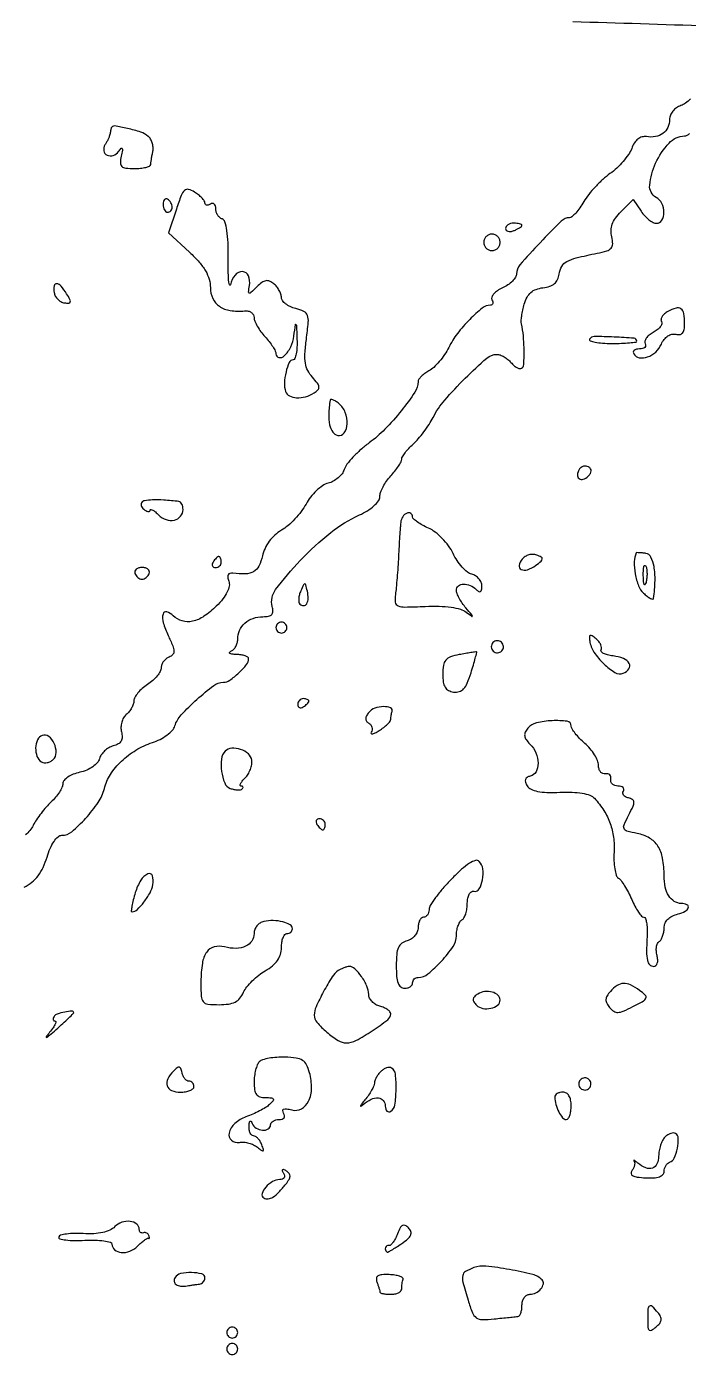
# Model space of a CAD drawing. Extents: x 0 to 5034, y 0 to 2560.
# Drawn here: x 4139.4 to 4260.4, y 0 to 243 of the extents above; entities that cross this region are included whole.
import ezdxf

# ---------------------------------------------------------------- set-up
doc = ezdxf.new("R2010")
doc.units = 0

msp = doc.modelspace()

# ---------------------------------------------------------------- linework, layer by layer
for points in [[(4411.924438, 347.515492, -0.000831), (4333.80723, 348.200801, -0.000043), (4256.765145, 349.011289, -0.136582), (4254.930349, 349.543046, 0.13817), (4254.241156, 349.740461, 0.000086), (4233.7201, 349.826621, 0.001061), (4210.843183, 349.870192, 0.000647), (4183.823964, 349.829362, -0.000341), (4156.335983, 349.771016, -0.000488), (4131.954539, 349.759695, -0.000262), (4111.314604, 349.781065, -0.00751), (4106, 349.869183, 0.002937), (4101.774224, 349.977913, 0.000588), (4094.240625, 350.118608, 0.000622), (4085.472697, 350.261124, 0.00058), (4076.5, 350.385387, -0.002069), (4067.124318, 350.543154, -0.001715), (4057.14375, 350.786667, -0.001731), (4047.996802, 351.072926, -0.004665), (4041.5, 351.35947, 0.010517), (4032.464362, 351.652091, 0.000459), (4000.8875, 351.981265, 0.000779), (3963.43663, 352.278954, 0.000556)], [(4239.302453, 243.907711, -0.002036), (4264.100453, 243.110104, -0.081957), (4269.405255, 242.036022, 0.028163), (4270.786107, 241.598244, 0.062188), (4271.881363, 241.458966, 0.081862), (4272.774045, 241.604025, 0.09233), (4273.532114, 242.026652, -0.17237), (4275.603424, 242.785882, -0.000516), (4304.603314, 243.044558, -0.000611), (4333.417055, 243.236585, -0.140671), (4335.969089, 242.519104, 0.136612), (4336.606575, 242.334389, 0.000042), (4363.474657, 242.054822, 0.00074), (4393.304016, 241.791157, 0.000449)], [(4260.854983, 229.763655, -0.04257), (4259.9341, 228.962051, -0.081137), (4259.060958, 228.519347, 0.076544), (4258.273237, 228.128954, 0.068572), (4257.605406, 227.507005, 0.071533), (4257.154452, 226.756747, 0.099925), (4257, 225.991629, -0.107877), (4256.681336, 224.531841, -0.126329), (4255.790961, 223.433428, -0.117035), (4254.421007, 222.845661, -0.08403), (4252.749199, 222.837952, 0.113508), (4251.957311, 222.788003, 0.097468), (4251.216683, 222.399252, 0.080976), (4250.573413, 221.682633, 0.051694), (4250.068639, 220.680533, -0.059486), (4249.497306, 219.588852, -0.027501), (4248.518618, 218.31729, -0.02677), (4247.330127, 217.07803, -0.033514), (4246.097593, 216.069493, 0.030421), (4244.805796, 215.025723, 0.019638), (4243.437456, 213.672911, 0.019744), (4242.199402, 212.239359, 0.034841), (4241.312547, 210.951953, -0.020175), (4240.581674, 209.821441, -0.027304), (4239.827409, 208.867136, -0.02666), (4239.141588, 208.169349, -0.187331), (4238.705445, 208, 0.196125), (4237.187326, 207.380697, 0.009632), (4233.313302, 203.440003, 0.010037), (4229.608539, 199.362437, 0.181313), (4229, 197.739462, -0.141632), (4228.818749, 197.112431, -0.054403), (4228.249061, 196.395544, -0.048235), (4227.421698, 195.706803, -0.0426), (4226.443612, 195.156262, 0.03967), (4225.509297, 194.637532, 0.063271), (4224.818938, 194.041143, 0.088752), (4224.461357, 193.464256, 0.237156), (4224.502629, 192.995747, -0.068022), (4224.671815, 192.61458, -0.141819), (4224.671862, 192.292501, -0.190601), (4224.50793, 192.080533, -0.13476), (4224.214556, 192, 0.172334), (4222.739861, 191.476162, 0.027478), (4220.437258, 189.383898, 0.030888), (4218.186432, 186.799514, 0.046954), (4216.603348, 184.279644, -0.031423), (4215.835383, 182.968679, -0.02697), (4214.871904, 181.692475, -0.027878), (4213.86742, 180.627837, -0.066931), (4212.98965, 179.994461, 0.033319), (4212.228143, 179.519144, 0.039938), (4211.58446, 178.972056, 0.044159), (4211.13424, 178.435632, 0.15369), (4211, 178.009225, -0.149032), (4210.41789, 176.099627, -0.020596), (4207.934845, 172.71514, -0.024638), (4204.928747, 169.311182, -0.041029), (4202.044867, 166.801608, 0.022202), (4200.491017, 165.548939, 0.023285), (4199.08, 164.182226, 0.023748), (4197.979437, 162.894784, 0.088349), (4197.485438, 161.95412, -0.084853), (4197.07805, 161.165123, -0.053446), (4196.367314, 160.40635, -0.051862), (4195.480795, 159.789835, -0.064619), (4194.547925, 159.422672, 0.087141), (4193.534808, 158.970548, 0.040006), (4192.400752, 158.065495, 0.038027), (4191.3295, 156.895215, 0.042834), (4190.494549, 155.619737, -0.038431), (4189.627725, 154.269818, -0.026325), (4188.453634, 152.876699, -0.026611), (4187.172174, 151.647311, -0.047643), (4185.982578, 150.804785, 0.054791), (4184.793696, 149.937052, 0.049103), (4183.772205, 148.801804, 0.049194), (4182.993404, 147.491494, 0.055495), (4182.523149, 146.105397, -0.060631), (4181.88067, 144.273519, -0.147344), (4180.913195, 143.237117, -0.12717), (4179.431293, 142.820251, -0.040014), (4177.114225, 142.956534, 0.094028), (4176.562191, 142.929589, 0.218162), (4176.243472, 142.679219, 0.161911), (4176.169626, 142.204434, 0.049959), (4176.362876, 141.496744, -0.137888), (4176.446023, 140.599049, -0.070598), (4176.084556, 139.51789, -0.052877), (4175.294595, 138.28345, -0.027626), (4174.075574, 136.921728, -0.04731), (4171.831123, 135.066094, -0.094935), (4169.727317, 134.159213, -0.126044), (4167.8408, 134.221624, -0.126052), (4166.216667, 135.183333, 0.12748), (4165.037988, 135.876805, 0.420155), (4164.334089, 135.476295, 0.138657), (4164.361713, 133.905402, 0.037976), (4165.263972, 131.572634, -0.012146), (4166.120692, 129.657702, -0.088006), (4166.340774, 128.677349, -0.20295), (4166.11425, 128.066639, -0.112658), (4165.443196, 127.616576, 0.078121), (4164.891494, 127.298981, 0.065172), (4164.423939, 126.80939, 0.066725), (4164.107783, 126.229248, 0.091684), (4164, 125.646395, -0.128665), (4163.827935, 124.988807, -0.043543), (4163.265625, 124.164899, -0.039892), (4162.456652, 123.323326, -0.036357), (4161.5, 122.591957, 0.034821), (4160.543297, 121.86519, 0.038912), (4159.734375, 121.03719, 0.042423), (4159.170591, 120.232536, 0.132357), (4159, 119.599392, -0.083053), (4158.899161, 118.996502, -0.043959), (4158.5897, 118.302256, -0.042165), (4158.137691, 117.62929, -0.050627), (4157.603235, 117.085677, 0.0917), (4157.10822, 116.492198, 0.061572), (4156.772118, 115.672929, 0.059546), (4156.637165, 114.763814, 0.071168), (4156.735316, 113.904153, -0.061973), (4156.863522, 112.938476, -0.136358), (4156.671639, 112.225325, -0.135422), (4156.138084, 111.710323, -0.060755), (4155.224535, 111.348466, 0.068646), (4154.409435, 111.010691, 0.05485), (4153.645667, 110.442599, 0.05629), (4153.044734, 109.742356, 0.085453), (4152.713823, 109.013658, -0.11957), (4152.307639, 108.25904, -0.058434), (4151.482721, 107.532219, -0.051807), (4150.376667, 106.925093, -0.045602), (4149.121369, 106.526657, 0.039826), (4147.926679, 106.16257, 0.052429), (4146.916902, 105.636633, 0.063135), (4146.222444, 105.03846, 0.185496), (4146, 104.4595, -0.106871), (4145.855923, 103.793125, -0.034618), (4145.373991, 102.900536, -0.032702), (4144.684463, 101.954166, -0.031441), (4143.868906, 101.092494, 0.025424), (4142.96935, 100.164679, 0.016739), (4142.027789, 99.013629, 0.016857), (4141.184869, 97.829005, 0.03096), (4140.593874, 96.803539, -0.059725), (4140.001552, 95.899919, -0.048296), (4139.172146, 95.088007, -0.049984)], [(4138.961604, 85.480144, 0.054996), (4140.357059, 86.40869, 0.057228), (4141.495769, 87.608072, 0.052579), (4142.405731, 89.125903, 0.035992), (4143.119891, 91.005825, -0.029234), (4143.69996, 92.597162, -0.045783), (4144.397331, 93.875204, -0.056706), (4145.126799, 94.73375, -0.190561), (4145.800025, 95, 0.174642), (4147.629821, 95.659225, 0.034839), (4150.184705, 98.093566, 0.037286), (4152.473959, 101.010777, 0.086446), (4153.600567, 103.544668, -0.0825), (4154.719532, 106.115443, -0.058138), (4156.733139, 108.548705, -0.055043), (4159.38808, 110.581153, -0.056214), (4162.404313, 111.96842, 0.039357), (4163.787567, 112.549094, 0.040295), (4165.051243, 113.335503, 0.043561), (4166.026605, 114.198379, 0.113513), (4166.500062, 115.000196, -0.109074), (4167.667675, 117.017794, -0.023897), (4170.532293, 119.857895, -0.021376), (4173.619855, 122.409121, -0.163386), (4175.379809, 123, 0.154286), (4176.551419, 123.370343, 0.035146), (4178.186238, 124.699346, 0.034574), (4179.613142, 126.234609, 0.171583), (4180, 127.328741, 0.264836), (4179.8496, 127.592773, 0.053399), (4179.339063, 127.826008, 0.043545), (4178.612029, 127.999922, 0.02818), (4177.75, 128.078947, -0.020908), (4176.953487, 128.140307, -0.102704), (4176.528125, 128.282867, -0.451325), (4176.492009, 128.465905, -0.134342), (4176.75, 128.662281, 0.103807), (4177.228102, 128.982673, 0.06532), (4177.632812, 129.522774, 0.061435), (4177.906735, 130.189354, 0.066895), (4178, 130.883333, -0.105148), (4178.343206, 132.497307, -0.106001), (4179.312966, 133.826618, -0.099791), (4180.798003, 134.697513, -0.083058), (4182.60638, 135, 0.044017), (4183.654935, 135.092487, 0.164524), (4184.226984, 135.406546, 0.190144), (4184.443483, 135.970091, 0.06177), (4184.323526, 136.870838, -0.228983), (4184.931498, 139.958343, -0.028976), (4189.444445, 145.288475, -0.033822), (4195.021338, 150.408097, -0.062826), (4200.25, 153.610713, 0.032244), (4201.72538, 154.39491, 0.044152), (4202.93005, 155.294198, 0.051797), (4203.747201, 156.193109, 0.159915), (4204, 156.963313, -0.08735), (4204.138507, 157.750091, -0.033833), (4204.5875, 158.765987, -0.03222), (4205.234618, 159.825711, -0.034362), (4206, 160.769625, 0.018927), (4206.765698, 161.656552, 0.022866), (4207.4125, 162.546271, 0.022317), (4207.881033, 163.331012, 0.124036), (4208, 163.803199, -0.136298), (4208.127648, 164.262768, -0.026007), (4208.617574, 164.988416, -0.026002), (4209.297501, 165.799185, -0.021351), (4210.102379, 166.592652, 0.031855), (4211.018832, 167.534856, 0.016714), (4212.04014, 168.812302, 0.01656), (4213.003217, 170.196467, 0.024386), (4213.746736, 171.477134, -0.058643), (4215.862757, 174.607581, -0.020042), (4219.61105, 178.61797, -0.014262), (4223.5569, 182.298083, -0.182497), (4225.415939, 183, -0.087973), (4226.018144, 182.893218, -0.043352), (4226.724731, 182.562609, -0.041227), (4227.419067, 182.080736, -0.047279), (4227.990862, 181.51101, 0.040406), (4228.515974, 180.973244, 0.055293), (4229.071752, 180.588049, 0.068509), (4229.574367, 180.399561, 0.196355), (4229.935177, 180.459937, 0.247324), (4230.328749, 181.128121, 0.0132), (4230.382174, 183.673074, 0.021057), (4230.253956, 186.369401, 0.03637), (4229.891229, 188.5842, -0.079841), (4229.851933, 189.102315, -0.016142), (4229.959023, 190.02195, -0.016653), (4230.155889, 191.094615, -0.014904), (4230.429976, 192.19265, -0.05285), (4230.932438, 193.450556, -0.09131), (4231.627905, 194.332468, -0.093673), (4232.578253, 194.894583, -0.058097), (4233.844014, 195.19265, 0.050689), (4235.066327, 195.461491, 0.096293), (4235.942299, 195.951224, 0.107507), (4236.510395, 196.691075, 0.074972), (4236.813355, 197.702721, -0.092288), (4237.283912, 199.097567, -0.14091), (4238.184757, 199.99124, -0.06674), (4239.925391, 200.66265, -0.009063), (4243.749157, 201.504613, 0.023376), (4245.520727, 201.948205, 0.138549), (4246.318222, 202.456496, 0.192727), (4246.592338, 203.213949, 0.053137), (4246.412498, 204.492612, -0.069768), (4246.284997, 205.684211, -0.079456), (4246.503002, 206.809898, -0.069517), (4247.096031, 207.925238, -0.039496), (4248.09004, 209.09004), (4250.353397, 211.353397), (4251.79867, 209.176698, 0.040114), (4252.453522, 208.343857, 0.041899), (4253.224191, 207.639405, 0.045632), (4253.991326, 207.152455, 0.119156), (4254.621972, 207, 0.267132), (4255.594768, 207.559668, 0.13624), (4255.963354, 208.968815, 0.108382), (4255.575023, 210.620647, 0.154659), (4254.551404, 211.711295, -0.296437), (4253.363523, 213.969673, -0.085328), (4254.43766, 217.968932, -0.077513), (4256.903363, 221.672708, -0.203567), (4259.75, 222.968197, 0.108247), (4260.226954, 223.085468, 0.097101), (4260.632812, 223.394222, 0.092906)]]:
    msp.add_lwpolyline(points, format="xyb")
for points in [[(4154.875, 224.433779, 0.010953), (4154.817353, 224.215904, 0.004068), (4154.745502, 223.90711, 0.004029), (4154.672566, 223.568938, 0.004855), (4154.609687, 223.25, -0.045891), (4154.505061, 222.881527, -0.016021), (4154.289985, 222.373423, -0.015756), (4154.016172, 221.826239, -0.017741), (4153.718375, 221.319098, 0.190095), (4153.512693, 220.253815, 0.238392), (4154.115917, 219.465274, 0.196957), (4155.228951, 219.397532, 0.158031), (4156.19855, 220.121885, -0.024638), (4156.65863, 220.708645, -0.521408), (4156.845343, 220.689025, -0.172865), (4156.900882, 220.350259, -0.008978), (4156.680366, 219.25, 0.046091), (4156.52939, 218.03512, 0.216258), (4156.793291, 217.401122, 0.164281), (4157.506111, 217.078725, 0.02478), (4159.09362, 217, 0.024315), (4160.212749, 217.054456, 0.037289), (4161.168726, 217.220313, 0.042264), (4161.865375, 217.45956, 0.269732), (4162.076511, 217.75, -0.012191), (4162.12705, 218.148833, -0.003256), (4162.227072, 218.780917, -0.003299), (4162.350207, 219.498036, -0.0034), (4162.481615, 220.206312, 0.069378), (4162.519178, 220.932053, 0.055485), (4162.365248, 221.700571, 0.056914), (4162.0536, 222.394261, 0.085741), (4161.624043, 222.897053, 0.092821), (4160.259145, 223.656248, 0.024661), (4157.849949, 224.331293, 0.017439), (4155.43748, 224.792767, 0.377648)], [(4164.333333, 210.456011, 0.055286), (4164.395108, 209.899039, 0.074868), (4164.578125, 209.427703, 0.094314), (4164.848724, 209.111542, 0.170324), (4165.166667, 209, 0.112153), (4165.484563, 209.072214, 0.100145), (4165.755208, 209.276414, 0.094392), (4165.936779, 209.581686, 0.087308), (4166, 209.940983, 0.076861), (4165.938439, 210.339084, 0.053298), (4165.755208, 210.756842, 0.05288), (4165.485481, 211.130304, 0.071639), (4165.166667, 211.396994, 0.16277), (4164.850897, 211.471218, 0.190804), (4164.578125, 211.33303, 0.124167), (4164.393656, 210.976727, 0.05773)], [(4166.781795, 209.579513), (4165.362315, 205.267777), (4169.181157, 201.693437, -0.023283), (4170.959368, 199.866562, -0.048867), (4172.121951, 198.264277, -0.061859), (4172.776926, 196.742642, -0.070846), (4173, 195.17618, 0.110047), (4173.43754, 193.212286, 0.135483), (4174.653487, 191.791163, 0.112232), (4176.629074, 191.02447, 0.06067), (4179.25, 190.957695, -0.077466), (4179.918538, 190.91827, -0.097806), (4180.485937, 190.672661, -0.112077), (4180.86393, 190.262055, -0.130952), (4181, 189.75142, 0.098516), (4181.134003, 189.077911, 0.030953), (4181.5875, 188.150215, 0.029571), (4182.234574, 187.153227, 0.02881), (4183, 186.230375, -0.021477), (4183.765604, 185.334366, -0.02487), (4184.4125, 184.417421, -0.025038), (4184.875896, 183.597864, -0.11666), (4185, 183.073198, 0.358906), (4185.540801, 182.416845, 0.248597), (4186.508144, 182.710647, 0.083672), (4187.697215, 184.370403, 0.082668), (4188.282952, 186.335112, -0.000998), (4188.556479, 188.481118, -0.631145), (4188.646017, 188.510394, -0.180863), (4188.727151, 188.320056, -0.000608), (4188.839963, 185.75, -0.022195), (4188.837474, 184.312656, -0.036128), (4188.693484, 183.101562, -0.041558), (4188.449135, 182.230974, -0.313202), (4188.116577, 182, 0.300934), (4187.40457, 181.528793, 0.04296), (4186.833223, 179.779402, 0.04482), (4186.54986, 177.77194, 0.09337), (4186.762581, 176.212258, 0.197942), (4187.462379, 175.402333, 0.104828), (4188.766741, 175.057453, 0.08305), (4190.387809, 175.246549, 0.070654), (4191.960237, 175.954263, 0.059772), (4192.666788, 176.529602, 0.221561), (4192.849272, 177.059042, 0.1388), (4192.589063, 177.710534, 0.019936), (4191.660383, 178.822779, -0.065803), (4190.816299, 180.045662, -0.078981), (4190.38349, 181.373489, -0.055466), (4190.30214, 183.116446, -0.016928), (4190.560909, 185.747621, 0.009922), (4190.911503, 188.863686, 0.106743), (4190.75975, 190.117127, 0.199966), (4190.117445, 190.837907, 0.050612), (4188.610762, 191.382844, -0.046114), (4187.611875, 191.734017, -0.056757), (4186.766911, 192.244682, -0.067236), (4186.189917, 192.828508, -0.162725), (4186, 193.396607, 0.082739), (4185.899316, 194.000886, 0.043992), (4185.590497, 194.695908, 0.042222), (4185.139367, 195.369028, 0.050851), (4184.605946, 195.912073, 0.06974), (4183.836978, 196.38721, 0.147805), (4183.148533, 196.470732, 0.117625), (4182.423469, 196.15824, 0.03609), (4181.515698, 195.37284, -0.005617), (4180.422655, 194.304086, -0.233794), (4180.117237, 194.208406, -0.40519), (4179.969018, 194.405372, -0.010745), (4180.143366, 195.588323, 0.137974), (4179.953334, 197.367631, 0.293953), (4178.872611, 198.136533, 0.239972), (4177.506564, 197.51918, 0.118533), (4176.6751, 195.75, -0.693173), (4176.511961, 195.724481, -0.107291), (4176.364545, 196.201137, -0.017807), (4176.277754, 197.916087, -0.00584), (4176.26947, 200.44536, 0.012001), (4176.222771, 203.439294, 0.027515), (4176.00974, 205.684156, 0.032337), (4175.668545, 207.251987, 0.247398), (4175.163921, 207.778693, -0.102798), (4174.718995, 208.037371, -0.070373), (4174.341902, 208.486181, -0.066756), (4174.087104, 209.04924, -0.073038), (4174, 209.64235, 0.070719), (4173.926211, 210.161447, 0.14589), (4173.70625, 210.503004, 0.189552), (4173.38002, 210.616301, 0.129002), (4173, 210.5, -0.060097), (4172.616858, 210.322646, -0.128524), (4172.29375, 210.303939, -0.191435), (4172.082544, 210.441143, -0.15533), (4172, 210.700436, 0.153381), (4171.876459, 211.093687, 0.037432), (4171.442062, 211.626919, 0.034877), (4170.827689, 212.190869, 0.028673), (4170.100637, 212.705078, 0.075373), (4169.004689, 213.178528, 0.258737), (4168.279581, 212.994114, 0.113506), (4167.667915, 212.07926, 0.011314)], [(4227, 206.031385, 0.184534), (4227.122486, 205.710807, 0.147206), (4227.440625, 205.516384, 0.100118), (4227.925634, 205.488865, 0.055937), (4228.5, 205.638374, 0.02136), (4229.074558, 205.887494, 0.030395), (4229.559375, 206.160341, 0.030693), (4229.912889, 206.420671, 0.222225), (4230, 206.606989, 0.289661), (4229.903916, 206.758929, 0.046727), (4229.559375, 206.884553, 0.039339), (4229.074824, 206.971531, 0.024748), (4228.5, 207, 0.062722), (4227.926468, 206.92777, 0.08088), (4227.440625, 206.715469, 0.098158), (4227.115494, 206.400789, 0.152681)], [(4223, 203.5, 0.099038), (4223.114514, 202.927543, 0.097945), (4223.440625, 202.440625, 0.097945), (4223.927543, 202.114514, 0.099038), (4224.5, 202, 0.099038), (4225.072457, 202.114514, 0.097945), (4225.559375, 202.440625, 0.097945), (4225.885486, 202.927543, 0.099038), (4226, 203.5, 0.099038), (4225.885486, 204.072457, 0.097945), (4225.559375, 204.559375, 0.097945), (4225.072457, 204.885486, 0.099038), (4224.5, 205, 0.099038), (4223.927543, 204.885486, 0.097945), (4223.440625, 204.559375, 0.097945), (4223.114514, 204.072457, 0.099038)], [(4144.421612, 194.333129, 0.08581), (4144.636375, 193.678333, 0.07152), (4145.068906, 193.086257, 0.072211), (4145.645949, 192.644939, 0.091), (4146.281622, 192.429172, 0.040862), (4147.098072, 192.376808, 0.337719), (4147.37168, 192.593136, 0.188427), (4147.315571, 193.050414, 0.015919), (4146.707947, 194.096043, 0.03389), (4145.687587, 195.507313, 0.195877), (4144.891934, 195.931892, 0.40278), (4144.41964, 195.563467, 0.072188)], [(4256.707611, 190.856247, 0.050227), (4256.078514, 190.416021, 0.072247), (4255.633183, 189.903752, 0.094743), (4255.431633, 189.402693, 0.188977), (4255.506976, 188.988713, -0.216194), (4255.56124, 188.566225, -0.087814), (4255.290781, 188.038077, -0.064949), (4254.747007, 187.486383, -0.042905), (4254, 187, 0.046005), (4253.256042, 186.50902, 0.068552), (4252.720377, 185.943869, 0.092024), (4252.463784, 185.396272, 0.204856), (4252.531009, 184.949827, -0.157229), (4252.619759, 184.58977, -0.191316), (4252.470298, 184.279012, -0.12739), (4252.077383, 184.068919, -0.059472), (4251.5, 184, 0.056632), (4250.920534, 183.934157, 0.122086), (4250.522641, 183.732413, 0.190336), (4250.366453, 183.434153, 0.166463), (4250.444954, 183.089067, 0.214215), (4251.466996, 182.397072, 0.128868), (4252.952236, 182.520934, 0.102174), (4254.463682, 183.43346, 0.100606), (4255.5, 184.874528, -0.05646), (4256.019096, 185.748989, -0.080477), (4256.671461, 186.371112, -0.095286), (4257.395056, 186.686529, -0.119333), (4258.125, 186.674504, 0.094528), (4258.86866, 186.625711, 0.191828), (4259.374253, 186.903252, 0.134254), (4259.664357, 187.548015, 0.038993), (4259.75, 188.644545, 0.039169), (4259.606422, 190.47452, 0.198966), (4259.083566, 191.32847, 0.23489), (4258.177186, 191.481424, 0.054045)], [(4242.366229, 185.783555, 0.473156), (4242.470116, 185.480567, 0.04168), (4243.36343, 185.230169, 0.031289), (4244.725672, 185.055648, 0.016217), (4246.440983, 185, 0.008125), (4248.189019, 185.028408, 0.01348), (4249.660789, 185.116021, 0.007086), (4250.859174, 185.236974, 0.380987), (4251, 185.394965, 0.389914), (4250.502961, 185.935434, 0.009674), (4246.860137, 186.170082, 0.010601), (4243.217455, 186.256708, 0.260621)], [(4194.9, 174.622445, 0.029767), (4194.644271, 172.068035, 0.063653), (4194.815962, 170.096614, 0.0965), (4195.380632, 168.784553, 0.197959), (4196.3, 168.180742, 0.294706), (4197.487657, 168.659149, 0.146108), (4198.027506, 170.263884, 0.101993), (4197.665803, 172.384643, 0.127144), (4196.5, 174, 0.026505), (4195.917151, 174.433709, 0.053981), (4195.41125, 174.69636, 0.097396), (4195.058015, 174.759483, 0.363373)], [(4240.468963, 161.949781, 0.116221), (4240.141241, 160.967994, 0.258096), (4240.448742, 160.268926, 0.251496), (4241.214666, 160.146534, 0.113251), (4242.103799, 160.703799, 0.053431), (4242.515485, 161.214314, 0.136091), (4242.655459, 161.664644, 0.169261), (4242.531428, 162.059296, 0.094625), (4242.156231, 162.403444, 0.105525), (4241.716563, 162.560607, 0.099247), (4241.240657, 162.529717, 0.096292), (4240.801911, 162.315254, 0.09291)], [(4160.410583, 155.85532, 0.140413), (4160.319913, 155.533436, 0.099907), (4160.39611, 155.164343, 0.085104), (4160.628446, 154.803883, 0.068829), (4160.983688, 154.510081, 0.043874), (4161.373633, 154.314019, 0.095409), (4161.701458, 154.251668, 0.173545), (4161.913015, 154.327925, 0.223927), (4162, 154.512412, -0.459563), (4162.12843, 154.622632, -0.095029), (4162.449126, 154.508538, -0.044123), (4162.941372, 154.157503, -0.019434), (4163.528939, 153.613918, 0.114074), (4164.901853, 152.756547, 0.138279), (4166.412028, 152.671506, 0.166601), (4167.55402, 153.369676, 0.17472), (4168, 154.606989, 0.051398), (4167.944454, 155.145916, 0.066397), (4167.779688, 155.614668, 0.081469), (4167.536649, 155.945779, 0.168346), (4167.25, 156.081242, 0.010178), (4164.466778, 156.325524, 0.025058), (4162.415928, 156.360565, 0.029687), (4160.972094, 156.226808, 0.219813)], [(4207.816575, 152.25, 0.00803), (4207.731756, 151.292722, 0.001898), (4207.621919, 149.692187, 0.001953), (4207.509817, 147.851172, 0.001923), (4207.411494, 146, -0.004321), (4207.301343, 144.09832, -0.003743), (4207.15363, 142.10548, -0.003768), (4206.992697, 140.302199, -0.010989), (4206.844919, 139.061208, 0.065854), (4206.83216, 137.64044, 0.273888), (4207.334726, 136.989136, 0.100108), (4208.576525, 136.763962, 0.006312), (4212.306998, 136.886349, -0.017796), (4214.849449, 136.911346, -0.028145), (4217.021279, 136.732786, -0.032885), (4218.736362, 136.377876, -0.097298), (4219.806998, 135.842374, 0.003005), (4220.835907, 135.057331, 0.645222), (4220.919193, 135.102859, 0.156904), (4220.83446, 135.310911, 0.001456), (4219.75, 136.595974, -0.025333), (4219.080208, 137.471221, -0.026601), (4218.514063, 138.395971, -0.027501), (4218.114846, 139.24138, -0.096848), (4218, 139.828741, -0.22503), (4218.373086, 140.615731, -0.163299), (4219.293479, 140.963939, -0.114176), (4220.522722, 140.728264, -0.092413), (4221.633333, 139.966667, 0.054302), (4222.102107, 139.589985, 0.287818), (4222.416667, 139.587496, 0.221843), (4222.614732, 139.888748, 0.036264), (4222.666667, 140.603871, 0.101738), (4222.527977, 141.278415, 0.075776), (4222.125299, 141.925258, 0.072639), (4221.527975, 142.446715, 0.079388), (4220.823711, 142.756351, -0.107558), (4220.005606, 143.171994, -0.038832), (4219.056746, 144.077436, -0.03633), (4218.138766, 145.263771, -0.035731), (4217.39649, 146.576889, 0.047641), (4216.576965, 147.949422, 0.0343), (4215.423931, 149.312642, 0.034869), (4214.134454, 150.467667, 0.061081), (4212.906112, 151.201853, -0.020314), (4211.792976, 151.749673, -0.028658), (4210.85367, 152.332394, -0.028188), (4210.165385, 152.876491, -0.214582), (4210, 153.244111, 0.24032), (4209.667329, 153.896279, 0.269949), (4208.973726, 153.965926, 0.142058), (4208.186532, 153.290023, 0.119224)], [(4173.5, 145, 0.082592), (4173.343488, 144.6179, 0.161196), (4173.3746, 144.29375, 0.182303), (4173.586039, 144.078288, 0.108972), (4173.940983, 144, 0.093332), (4174.345238, 144.076123, 0.09642), (4174.688914, 144.29375, 0.099167), (4174.918938, 144.618444, 0.105053), (4175, 145, 0.042167), (4174.967655, 145.382849, 0.061769), (4174.870461, 145.70625, 0.081139), (4174.727648, 145.92554, 0.210953), (4174.559017, 146, 0.151918), (4174.34829, 145.934461, 0.038439), (4174.066025, 145.70625, 0.035638), (4173.768994, 145.382774, 0.029505)], [(4230.024555, 145.529587, 0.124229), (4229.479409, 144.388055, 0.345423), (4229.853832, 143.645154, 0.19765), (4231.013997, 143.58884, 0.072528), (4232.492977, 144.371206, 0.015544), (4233.485657, 145.145545, 0.192907), (4233.708958, 145.55809, 0.304003), (4233.534345, 145.897409, 0.034734), (4232.713412, 146.279732, 0.090398), (4232.030378, 146.408334, 0.069577), (4231.277096, 146.307449, 0.068673), (4230.570691, 146.001099, 0.083127)], [(4250.918758, 146.661516, 0.115614), (4250.537344, 145.074308, 0.04505), (4250.728794, 142.811612, 0.045006), (4251.319735, 140.628908, 0.120803), (4252.215236, 139.305214, 0.021299), (4252.906377, 138.731329, 0.043927), (4253.500205, 138.356889, 0.077273), (4253.914284, 138.219418, 0.425906), (4254.083333, 138.345012, 0.024272), (4254.339523, 141.62222, 0.05001), (4254.158662, 144.184923, 0.073047), (4253.595884, 145.904847, 0.245512), (4252.666667, 146.578418, 0.009537), (4252.021966, 146.660511, 0.01502), (4251.465719, 146.703731, 0.009023), (4251.01019, 146.717155, 0.286518)], [(4159.191667, 142.925, 0.073624), (4159.399741, 142.514089, 0.066918), (4159.723802, 142.165781, 0.070382), (4160.110048, 141.930417, 0.102038), (4160.5, 141.85, 0.102038), (4160.889952, 141.930417, 0.070382), (4161.276198, 142.165781, 0.066918), (4161.600259, 142.514089, 0.073624), (4161.808333, 142.925, 0.159683), (4161.810399, 143.333474, 0.143818), (4161.571823, 143.684219, 0.107546), (4161.111023, 143.920344, 0.064908), (4160.5, 144, 0.064908), (4159.888977, 143.920344, 0.107546), (4159.428177, 143.684219, 0.143818), (4159.189601, 143.333474, 0.159683)], [(4252.692991, 141.269032, -0.087174), (4252.51666, 140.883358, -0.597527), (4252.356533, 140.900903, -0.080377), (4252.235556, 141.431793, -0.012823), (4252.194949, 142.5, -0.014395), (4252.212705, 143.580113, -0.052471), (4252.315079, 144.257153, -0.333666), (4252.47713, 144.386009, -0.31318), (4252.655937, 144.269032, -0.06278), (4252.814405, 143.671085, -0.030339), (4252.872264, 142.880008, -0.029507), (4252.832894, 142.036634, -0.037336)], [(4189.53122, 139.706872, 0.039133), (4189.279379, 138.974682, 0.047311), (4189.164712, 138.257311, 0.054202), (4189.191425, 137.65536, 0.159521), (4189.376461, 137.290205, 0.206458), (4190.050147, 137.022529, 0.260893), (4190.61589, 137.361192, 0.127442), (4190.887973, 138.354068, 0.061787), (4190.743156, 139.671731, 0.007526), (4190.447586, 140.839331, 0.331063), (4190.260685, 140.986918, 0.299388), (4190.048268, 140.855863, 0.006675)], [(4185, 133, 0.099038), (4185.076342, 132.618362, 0.097945), (4185.29375, 132.29375, 0.097945), (4185.618362, 132.076342, 0.099038), (4186, 132, 0.099038), (4186.381638, 132.076342, 0.097945), (4186.70625, 132.29375, 0.097945), (4186.923658, 132.618362, 0.099038), (4187, 133, 0.099038), (4186.923658, 133.381638, 0.097945), (4186.70625, 133.70625, 0.097945), (4186.381638, 133.923658, 0.099038), (4186, 134, 0.099038), (4185.618362, 133.923658, 0.097945), (4185.29375, 133.70625, 0.097945), (4185.076342, 133.381638, 0.099038)], [(4242.386691, 130.571066, 0.110358), (4243.170671, 128.522825, 0.054286), (4244.964148, 126.366742, 0.05515), (4247.013523, 124.781793, 0.232698), (4248.516844, 124.644837, 0.144276), (4249.564405, 125.446139, 0.298857), (4249.614112, 126.431119, 0.16746), (4248.555051, 127.338771, 0.064847), (4246.655927, 127.818058, -0.030805), (4245.660139, 127.99853, -0.059827), (4244.904851, 128.283161, -0.102299), (4244.493871, 128.618091, -0.319415), (4244.472035, 128.954752, 0.169195), (4244.560795, 129.354756, 0.077517), (4244.415553, 129.87634, 0.063539), (4244.070787, 130.434635, 0.049529), (4243.569283, 130.942501, 0.019287), (4242.834702, 131.505764, 0.234121), (4242.493844, 131.559244, 0.333019), (4242.324409, 131.323674, 0.031592)], [(4224.552786, 130.08541, 0.099038), (4224.401684, 129.679226, 0.097945), (4224.417584, 129.244476, 0.097945), (4224.597789, 128.848514, 0.099038), (4224.91459, 128.552786, 0.099038), (4225.320774, 128.401684, 0.097945), (4225.755524, 128.417584, 0.097945), (4226.151486, 128.597789, 0.099038), (4226.447214, 128.91459, 0.099038), (4226.598316, 129.320774, 0.097945), (4226.582416, 129.755524, 0.097945), (4226.402211, 130.151486, 0.099038), (4226.08541, 130.447214, 0.099038), (4225.679226, 130.598316, 0.097945), (4225.244476, 130.582416, 0.097945), (4224.848514, 130.402211, 0.099038)], [(4218.5, 128.053317, 0.036503), (4216.901503, 127.625193, 0.134892), (4216.048724, 127.038229, 0.137397), (4215.624265, 126.104649, 0.038428), (4215.5, 124.490179, 0.035298), (4215.602542, 123.039478, 0.102119), (4215.941054, 122.096534, 0.135658), (4216.556801, 121.519528, 0.085619), (4217.5, 121.21486, 0.107008), (4218.527014, 121.288508, 0.137798), (4219.325888, 121.787876, 0.085758), (4219.998804, 122.844304, 0.02353), (4220.676091, 124.705435, 0.004495), (4221.114372, 126.158365, 0.007437), (4221.454978, 127.39335, 0.002217), (4221.725856, 128.455081, 0.37221), (4221.676091, 128.553714, 0.135866), (4221.538887, 128.570368, 0.001745), (4220.670477, 128.436654, 0.004922), (4219.662545, 128.267669, 0.00319)], [(4189, 118.940983, 0.108972), (4189.078288, 118.586039, 0.182303), (4189.29375, 118.3746, 0.161196), (4189.6179, 118.343488, 0.082592), (4190, 118.5, 0.029505), (4190.382774, 118.768994, 0.035638), (4190.70625, 119.066025, 0.038439), (4190.934461, 119.34829, 0.151918), (4191, 119.559017, 0.210953), (4190.92554, 119.727648, 0.081139), (4190.70625, 119.870461, 0.061769), (4190.382849, 119.967655, 0.042167), (4190, 120, 0.105053), (4189.618444, 119.918938, 0.099167), (4189.29375, 119.688914, 0.09642), (4189.076123, 119.345238, 0.093332)], [(4201.99513, 117.494132, 0.044369), (4201.552844, 116.853221, 0.126036), (4201.41197, 116.333334, 0.165882), (4201.553688, 115.898274, 0.09366), (4201.967754, 115.519929, -0.093255), (4202.326977, 115.192224, -0.096397), (4202.537413, 114.75999, -0.099182), (4202.567085, 114.290814, -0.105139), (4202.411669, 113.857077, 0.263666), (4202.402783, 113.623221, 0.336648), (4202.591358, 113.533586, 0.069253), (4203.122305, 113.723813, 0.018985), (4203.895357, 114.166722, 0.024082), (4204.701172, 114.725617, 0.030876), (4205.381761, 115.318086, 0.031924), (4205.870369, 115.865226, 0.167829), (4206, 116.240547, -0.026706), (4206.018089, 116.578977, -0.017047), (4206.073438, 116.96922, -0.017126), (4206.154115, 117.349173, -0.030336), (4206.25, 117.654671, 0.407177), (4205.963785, 118.31577, 0.107051), (4204.70855, 118.538452, 0.072126), (4203.079726, 118.239167, 0.138973)], [(4231.087927, 114.605946, 0.062831), (4230.604281, 113.846765, 0.143458), (4230.499249, 113.182234, 0.123813), (4230.766911, 112.50142, 0.041133), (4231.465483, 111.677375, -0.095963), (4232.554509, 110.065072, -0.098396), (4232.950115, 108.177131, -0.125609), (4232.568193, 106.613176, -0.219788), (4231.526332, 105.823324, 0.075689), (4230.924011, 105.591735, 0.185696), (4230.628566, 105.230414, 0.164049), (4230.632064, 104.72947, 0.056686), (4230.948008, 104.067715, 0.141635), (4231.654171, 103.434845, 0.063037), (4232.849898, 103.034064, 0.043391), (4234.571571, 102.842561, 0.017413), (4236.942709, 102.868109, -0.019821), (4239.186707, 102.881488, -0.034866), (4241.030895, 102.690158, -0.04299), (4242.433122, 102.318625, -0.121419), (4243.271034, 101.761726, -0.044178), (4244.985012, 99.526897, -0.054892), (4246.138482, 97.176842, -0.055362), (4246.746393, 94.648918, -0.046113), (4246.838243, 91.885446, 0.024629), (4246.822845, 90.295962, 0.031848), (4246.973137, 88.845316, 0.033211), (4247.246348, 87.695601, 0.173162), (4247.630611, 87.182316, -0.088728), (4248.116543, 86.718387, -0.018889), (4248.773139, 85.745743, -0.019196), (4249.457304, 84.544232, -0.017219), (4250.074224, 83.25, 0.019082), (4250.673356, 82.005047, 0.027279), (4251.30474, 80.954688, 0.026093), (4251.891484, 80.17958, 0.221171), (4252.2776, 80, -0.311582), (4252.572454, 79.796502, -0.043764), (4252.784507, 79.045312, -0.037298), (4252.903725, 77.99569, -0.022874), (4252.894752, 76.75, 0.009296), (4252.789468, 73.686237, 0.056346), (4252.942786, 72.107555, 0.144053), (4253.374364, 71.309083, 0.199884), (4254.116631, 71, 0.196983), (4254.503889, 71.158725, 0.126681), (4254.757183, 71.580515, 0.086541), (4254.832365, 72.224988, 0.049856), (4254.710511, 72.999004, -0.046215), (4254.577577, 73.805232, -0.054994), (4254.607491, 74.575304, -0.064046), (4254.78447, 75.198685, -0.15438), (4255.09388, 75.558021, 0.118762), (4255.44172, 75.909071, 0.048623), (4255.733827, 76.518097, 0.044488), (4255.93295, 77.263221, 0.043081), (4256, 78.039965, -0.100054), (4256.172599, 78.893865, -0.096213), (4256.66439, 79.627223, -0.082662), (4257.467469, 80.204545, -0.053159), (4258.54657, 80.601044, 0.054772), (4259.859274, 81.088177, 0.200825), (4260.425051, 81.74689, 0.383963), (4260.183631, 82.287576, 0.09899), (4259.166667, 82.515313, -0.133863), (4257.86141, 82.903553, -0.115691), (4256.848018, 83.917377, -0.088988), (4256.210331, 85.526449, -0.049994), (4256, 87.624758, 0.043195), (4255.725415, 90.797232, 0.099213), (4254.861327, 93.022054, 0.120156), (4253.334985, 94.482674, 0.081892), (4251.077493, 95.334501, -0.017093), (4249.208193, 95.775299, -0.222957), (4248.678635, 96.225427, -0.214546), (4248.675196, 96.931006, -0.015785), (4249.536371, 98.716605, 0.012151), (4250.328534, 100.329057, 0.112922), (4250.487332, 101.083503, 0.259255), (4250.228028, 101.53141, 0.081628), (4249.482151, 101.825682, -0.067268), (4248.948296, 102.018876, -0.112173), (4248.585896, 102.327213, -0.147726), (4248.45084, 102.698258, -0.153521), (4248.546774, 103.075682, 0.155102), (4248.634699, 103.426126, 0.191448), (4248.492265, 103.728482, 0.128661), (4248.114845, 103.932866, 0.060173), (4247.559017, 104, -0.081436), (4246.982488, 104.094527, -0.109766), (4246.531399, 104.367188, -0.125265), (4246.27683, 104.773933, -0.127531), (4246.25, 105.25, 0.100253), (4246.248882, 105.707348, 0.14682), (4246.059375, 106.059375, 0.14682), (4245.707348, 106.248882, 0.100253), (4245.25, 106.25, -0.150774), (4244.774303, 106.298641, -0.124917), (4244.367188, 106.607964, -0.09994), (4244.093359, 107.142665, -0.068626), (4244, 107.819665, 0.10118), (4243.826081, 108.670322, 0.039019), (4243.265625, 109.743333, 0.036633), (4242.456626, 110.846915, 0.037339), (4241.5, 111.813051, -0.021142), (4240.542861, 112.719089, -0.026092), (4239.734375, 113.643935, -0.026001), (4239.150639, 114.4717, -0.141486), (4239, 114.993387, 0.375384), (4238.248792, 115.852977, 0.045856), (4235.539174, 115.9688, 0.044748), (4232.642645, 115.565445, 0.164015)], [(4142.25, 113.279586, 0.202374), (4141.384084, 112.485342, 0.0992), (4141.034483, 111.001841, 0.094986), (4141.279237, 109.442808, 0.169624), (4142.087132, 108.446149, 0.107599), (4142.583867, 108.270883, 0.077921), (4143.17224, 108.288951, 0.073436), (4143.760059, 108.492159, 0.076637), (4144.254505, 108.854505, 0.198152), (4144.785288, 110.130641, 0.107477), (4144.423176, 111.819584, 0.119839), (4143.432914, 113.085361, 0.258347)], [(4175.708849, 110.375516, 0.168586), (4175.017364, 108.949015, 0.063594), (4175.039127, 106.700992, 0.064469), (4175.614792, 104.583582, 0.205359), (4176.643128, 103.58345, 0.035758), (4177.310554, 103.380699, 0.043552), (4177.957377, 103.29193, 0.04919), (4178.495588, 103.318303, 0.160901), (4178.809795, 103.476461, 0.078266), (4178.955606, 103.676789, 0.218876), (4178.962728, 103.846211, 0.220077), (4178.838885, 103.961261, 0.079003), (4178.595238, 104, -0.391177), (4178.450893, 104.133331, -0.137186), (4178.510215, 104.436256, -0.05644), (4178.822514, 104.914164, -0.023461), (4179.34227, 105.485128, 0.059549), (4179.891745, 106.183781, 0.046392), (4180.316466, 107.05243, 0.047653), (4180.561995, 107.950721, 0.078822), (4180.573182, 108.735128, 0.179152), (4179.942819, 109.895609, 0.098669), (4178.524336, 110.71146, 0.098921), (4176.90467, 110.920002, 0.181001)], [(4192.5, 97, 0.029505), (4192.768994, 96.617226, 0.035638), (4193.066025, 96.29375, 0.038439), (4193.34829, 96.065539, 0.151918), (4193.559017, 96, 0.210953), (4193.727648, 96.07446, 0.081139), (4193.870461, 96.29375, 0.061769), (4193.967655, 96.617151, 0.042167), (4194, 97, 0.105053), (4193.918938, 97.381556, 0.099167), (4193.688914, 97.70625, 0.09642), (4193.345238, 97.923877, 0.093332), (4192.940983, 98, 0.108972), (4192.586039, 97.921712, 0.182303), (4192.3746, 97.70625, 0.161196), (4192.343488, 97.3821, 0.082592)], [(4217.097937, 86.981481, 0.015096), (4215.528648, 85.26359, 0.019621), (4214.203769, 83.594034, 0.017617), (4213.220883, 82.145976, 0.141202), (4213, 81.379418, -0.070808), (4212.924969, 80.852248, -0.086342), (4212.70625, 80.405204, -0.100254), (4212.381339, 80.106328, -0.136805), (4212, 80, 0.181749), (4211.618299, 79.856513, 0.091136), (4211.29375, 79.44676, 0.071066), (4211.073879, 78.837272, 0.051125), (4211, 78.116631, -0.097502), (4210.850026, 77.354863, -0.076311), (4210.415093, 76.631104, -0.073995), (4209.767412, 76.051899, -0.081717), (4209, 75.710251, 0.096447), (4208.014001, 75.236294, 0.131146), (4207.404082, 74.46583, 0.081615), (4207.08778, 73.205773, 0.020771), (4207, 71.09362, 0.019497), (4207.075739, 69.152061, 0.068419), (4207.341606, 67.93227, 0.128604), (4207.812675, 67.253997, 0.178861), (4208.5, 67, 0.064853), (4209.073457, 67.074694, 0.082425), (4209.559375, 67.29375, 0.098894), (4209.884432, 67.618646, 0.148195), (4210, 68, -0.099923), (4210.077035, 68.381625, -0.098148), (4210.296293, 68.70625, -0.097734), (4210.623702, 68.92369, -0.098161), (4211.008658, 69, 0.173102), (4212.794345, 69.637307, 0.035487), (4215.268033, 71.972263, 0.036198), (4217.398187, 74.65584, 0.150769), (4218, 76.606281, -0.040268), (4218.073922, 77.522682, -0.042963), (4218.29375, 78.395031, -0.047112), (4218.615825, 79.103117, -0.124687), (4219, 79.5, 0.130646), (4219.384508, 79.906663, 0.045439), (4219.70625, 80.653525, 0.041396), (4219.926158, 81.57934, 0.037634), (4220, 82.559017, -0.045745), (4220.086482, 83.50229, -0.082032), (4220.349986, 84.231967, -0.120838), (4220.747839, 84.658384, -0.197677), (4221.226259, 84.75, 0.325268), (4222.180091, 85.184948, 0.085419), (4222.780459, 86.862982, 0.073116), (4222.83515, 88.873693, 0.168215), (4222.182602, 90.217398, 0.27702), (4221.501686, 90.387578, 0.0679), (4220.40761, 89.884264, 0.042525), (4218.949454, 88.771714, 0.015908)], [(4159.261382, 84.5, 0.011734), (4158.883617, 83.157603, 0.020524), (4158.643104, 82.028125, 0.016728), (4158.524341, 81.155802, 0.444373), (4158.665029, 81, 0.19513), (4159.596085, 81.377735, 0.03612), (4160.851302, 82.786693, 0.038823), (4161.956667, 84.48144, 0.077676), (4162.496658, 85.982647, 0.128501), (4162.39238, 87.576104, 0.446441), (4161.55734, 87.939103, 0.153742), (4160.257213, 86.764289, 0.058344)], [(4182.75, 79.228451, 0.093407), (4182.08151, 78.947848, 0.078657), (4181.514063, 78.429004, 0.078202), (4181.131995, 77.757093, 0.090482), (4181, 77.033665, -0.148368), (4180.580234, 75.650198, -0.139166), (4179.453687, 74.691526, -0.106285), (4177.715038, 74.308689, -0.062798), (4175.596334, 74.565178, 0.122154), (4173.683034, 74.570538, 0.184488), (4172.328145, 73.633281, 0.114122), (4171.528876, 71.593718, 0.034336), (4171.268938, 68.25, 0.01351), (4171.317965, 65.53888, 0.157542), (4171.684067, 64.559165, 0.203145), (4172.515581, 64.105088, 0.024754), (4174.636915, 64, 0.034387), (4176.333718, 64.116835, 0.083677), (4177.52645, 64.491626, 0.101033), (4178.393931, 65.182864, 0.067372), (4179.073275, 66.261476, -0.060866), (4179.677816, 67.249484, -0.029476), (4180.667016, 68.355672, -0.028708), (4181.847565, 69.40124, -0.03662), (4183.051836, 70.214966, 0.040436), (4184.383679, 71.129753, 0.070209), (4185.294457, 72.111474, 0.080329), (4185.819661, 73.205907, 0.071902), (4186, 74.45349, -0.037415), (4186.073076, 75.428697, -0.05621), (4186.29375, 76.251963, -0.073784), (4186.616949, 76.814492, -0.229402), (4187, 77, 0.087079), (4187.381835, 77.067007, 0.094306), (4187.70625, 77.25949, 0.100175), (4187.923249, 77.546387, 0.11244), (4188, 77.883369, 0.268412), (4187.57606, 78.616194, 0.067869), (4186.250391, 79.155457, 0.057428), (4184.500485, 79.395068, 0.05819)], [(4196.389532, 70.234687, 0.106622), (4195.288532, 69.107999, 0.016797), (4193.718619, 66.415243, 0.016766), (4192.332881, 63.623327, 0.107204), (4192, 62.088615, 0.180652), (4192.487941, 60.782189, 0.035576), (4194.289713, 58.982661, 0.036765), (4196.358096, 57.442156, 0.14262), (4197.876682, 57, 0.124722), (4199.634088, 57.445301, 0.021481), (4202.607099, 59.224502, 0.017406), (4205.437964, 61.232868, 0.231731), (4205.993167, 62.34362, 0.188284), (4205.855687, 62.70436, 0.058426), (4205.410493, 63.093061, 0.049146), (4204.765059, 63.448033, 0.037226), (4204, 63.710251, -0.071131), (4203.233165, 64.032477, -0.068937), (4202.578158, 64.55943, -0.074067), (4202.130348, 65.203163, -0.110563), (4201.968197, 65.866631, 0.099027), (4201.629649, 67.403076, 0.04901), (4200.646711, 69.151162, 0.04861), (4199.428299, 70.576413, 0.198431), (4198.389757, 70.984687, 0.059337), (4197.970182, 70.92738, 0.026119), (4197.435166, 70.758058, 0.025404), (4196.87997, 70.517063, 0.03105)], [(4221.917675, 65.949121, 0.050582), (4221.288944, 65.466525, 0.177966), (4221.064941, 65.017593, 0.176332), (4221.18405, 64.527683, 0.049497), (4221.691142, 63.908858, 0.152099), (4222.828218, 63.311796, 0.100145), (4224.316801, 63.338584, 0.113267), (4225.544649, 63.921421, 0.229411), (4226, 64.861626, 0.215035), (4225.607762, 65.731487, 0.116324), (4224.552339, 66.297085, 0.096381), (4223.172548, 66.391299, 0.10781)], [(4246.166612, 66.414902, 0.04486), (4245.566985, 65.599415, 0.124009), (4245.359549, 64.923111, 0.132357), (4245.503191, 64.256812, 0.054355), (4246.0172, 63.479275, 0.074203), (4246.780353, 62.796401, 0.156726), (4247.537367, 62.586172, 0.093161), (4248.539505, 62.81641, 0.01641), (4250.29103, 63.650497, 0.009937), (4252.199835, 64.686161, 0.168532), (4252.664726, 65.216345, 0.309184), (4252.548811, 65.750294, 0.031493), (4251.499312, 66.624161, 0.044073), (4249.865588, 67.610769, 0.124237), (4248.56994, 67.8842, 0.14027), (4247.397053, 67.498195, 0.062694)], [(4144.396994, 61.833333, 0.063462), (4144.251844, 61.514168, 0.134413), (4144.242994, 61.244792, 0.191565), (4144.3672, 61.068184, 0.145852), (4144.595971, 61, -0.483257), (4144.728602, 60.832752, -0.062966), (4144.545238, 60.339062, -0.036734), (4144.09592, 59.614076, -0.01756), (4143.42062, 58.75, 0.028958), (4142.950603, 58.119496, 0.770421), (4143.036359, 58.023708, 0.06005), (4143.590473, 58.396519, 0.006268), (4144.765633, 59.437091, 0.002319), (4146.005587, 60.573617, 0.003738), (4147.049905, 61.55437, 0.000758), (4147.958537, 62.423205, 0.204342), (4148, 62.520425, 0.433875), (4147.685807, 62.814342, 0.030454), (4146.351636, 62.643243, 0.031371), (4144.980563, 62.291457, 0.17767)], [(4181.948845, 53.55, 0.101561), (4181.583346, 52.994994, 0.033039), (4181.278723, 52.056562, 0.031369), (4181.069945, 50.94159, 0.030606), (4181, 49.8, 0.035257), (4181.098157, 48.409709, 0.124631), (4181.434949, 47.587931, 0.162285), (4182.062261, 47.147533, 0.07271), (4183.071429, 47, -0.018129), (4184.160215, 46.96051, -0.244699), (4184.488833, 46.757912, -0.321001), (4184.460788, 46.420252, -0.026691), (4183.821429, 45.744129, -0.050263), (4183.108445, 45.191322, -0.018669), (4182.00692, 44.558071, -0.01828), (4180.745479, 43.952054, -0.021028), (4179.5, 43.470048, 0.103463), (4177.480301, 42.277442, 0.147048), (4176.416463, 40.499492, 0.289868), (4176.840913, 39.205982, 0.217918), (4178.324189, 38.810873, -0.065307), (4179.128806, 38.84176, -0.043492), (4180.038079, 38.677247, -0.043382), (4180.908581, 38.356892, -0.063431), (4181.597081, 37.91943, 0.010564), (4182.390304, 37.288932, 0.293715), (4182.642434, 37.268945, 0.362938), (4182.727088, 37.479525, 0.013084), (4182.415903, 38.358556, 0.0442), (4182.108853, 38.986565, 0.05126), (4181.708728, 39.517826, 0.058677), (4181.280616, 39.882557, 0.148172), (4180.893011, 40, -0.192648), (4180.558314, 40.133928, -0.093806), (4180.285513, 40.514063, -0.07117), (4180.114519, 41.080241, -0.049111), (4180.078947, 41.75, -0.021021), (4180.137165, 42.416573, -0.185333), (4180.275306, 42.672067, -0.449116), (4180.45138, 42.648042, -0.051902), (4180.662281, 42.25, 0.161605), (4181.378475, 41.406519, 0.118456), (4182.555724, 41.028666, 0.152487), (4183.579683, 41.266132, 0.266094), (4184, 42, -0.153634), (4184.120018, 42.381379, -0.097988), (4184.457961, 42.70625, -0.080552), (4184.962904, 42.925455, -0.062283), (4185.559017, 43, 0.068133), (4186.139522, 43.079472, 0.168795), (4186.487502, 43.3209, 0.200479), (4186.576229, 43.692972, 0.098304), (4186.402645, 44.157524, -0.106986), (4186.23584, 44.628457, -0.344925), (4186.394789, 44.895413, -0.134724), (4186.911768, 44.948133, -0.022396), (4187.898516, 44.73679, 0.19094), (4189.654459, 44.951299, 0.15811), (4190.959041, 46.328637, 0.109354), (4191.506465, 48.700681, 0.067676), (4191.144987, 51.550265, 0.049385), (4190.595141, 53.010986, 0.137679), (4189.869388, 53.818144, 0.109433), (4188.720043, 54.233545, 0.025264), (4186.654823, 54.395584, 0.023794), (4185.146898, 54.365732, 0.02761), (4183.722624, 54.190265, 0.028307), (4182.55321, 53.91104, 0.124391)], [(4166.25, 51.858603, 0.077376), (4165.206168, 50.41949, 0.199163), (4165.105596, 49.163419, 0.22348), (4165.911123, 48.30396, 0.094793), (4167.5, 48, 0.038131), (4168.457356, 48.073116, 0.057076), (4169.265625, 48.29375, 0.074992), (4169.817169, 48.617064, 0.226478), (4170, 49, 0.091527), (4169.929527, 49.381757, 0.095859), (4169.727789, 49.70625, 0.099498), (4169.42688, 49.923394, 0.107094), (4169.073324, 50, -0.149713), (4168.694885, 50.115913, -0.075241), (4168.323883, 50.45784, -0.064036), (4168.015826, 50.962486, -0.053958), (4167.823324, 51.558603, 0.038949), (4167.604011, 52.314446, 0.26124), (4167.31573, 52.557003, 0.21921), (4166.917627, 52.45824, 0.028522)], [(4204.160081, 51.760081, 0.037289), (4203.716148, 51.244489, 0.034478), (4203.340774, 50.655466, 0.036305), (4203.081096, 50.083034, 0.088555), (4203, 49.628741, -0.105273), (4202.89226, 49.122692, -0.023703), (4202.493732, 48.332159, -0.023562), (4201.936257, 47.445843, -0.020918), (4201.276534, 46.578741, 0.007388), (4200.667705, 45.821925, 0.079003), (4200.477479, 45.477818, 0.731217), (4200.553762, 45.419177, 0.028317), (4200.976534, 45.75, -0.067479), (4202.399867, 46.694473, -0.132709), (4203.724711, 46.945452, -0.205197), (4204.633006, 46.470933, -0.172839), (4205, 45.440983, 0.066118), (4205.073267, 44.889346, 0.138808), (4205.29375, 44.521475, 0.191142), (4205.620352, 44.392057, 0.139169), (4206, 44.5, 0.221286), (4206.74058, 45.626263, 0.031475), (4206.976642, 48.457471, 0.031215), (4206.857113, 51.291481, 0.232209), (4206.160081, 52.401064, 0.143237), (4205.752646, 52.513402, 0.073795), (4205.226115, 52.426904, 0.063669), (4204.666199, 52.165141, 0.055286)], [(4240.552786, 50.08541, 0.099038), (4240.401684, 49.679226, 0.097945), (4240.417584, 49.244476, 0.097945), (4240.597789, 48.848514, 0.099038), (4240.91459, 48.552786, 0.099038), (4241.320774, 48.401684, 0.097945), (4241.755524, 48.417584, 0.097945), (4242.151486, 48.597789, 0.099038), (4242.447214, 48.91459, 0.099038), (4242.598316, 49.320774, 0.097945), (4242.582416, 49.755524, 0.097945), (4242.402211, 50.151486, 0.099038), (4242.08541, 50.447214, 0.099038), (4241.679226, 50.598316, 0.097945), (4241.244476, 50.582416, 0.097945), (4240.848514, 50.402211, 0.099038)], [(4236, 47.081787, 0.068156), (4236.180975, 45.760309, 0.051123), (4236.718556, 44.39203, 0.05357), (4237.425896, 43.320729, 0.223672), (4238.106989, 43, 0.244294), (4238.449646, 43.178044, 0.06743), (4238.737678, 43.734375, 0.051882), (4238.934911, 44.542413, 0.033947), (4239, 45.5, 0.04716), (4238.90137, 46.543379, 0.088208), (4238.6, 47.333333, 0.118484), (4238.11998, 47.822179, 0.140575), (4237.5, 48, 0.05931), (4236.926346, 47.931713, 0.078243), (4236.440625, 47.730275, 0.096657), (4236.115298, 47.432018, 0.16037)], [(4256.160081, 39.760081, 0.077449), (4255.71505, 39.150744, 0.038199), (4255.340774, 38.265149, 0.036733), (4255.085511, 37.265725, 0.044186), (4255, 36.3, -0.104346), (4254.698522, 34.871115, -0.20964), (4253.864956, 34.107508, -0.181125), (4252.632085, 34.144549, -0.078626), (4251.208333, 35.008333, 0.010565), (4250.774628, 35.359863, 0.05264), (4250.508597, 35.524736, 0.571981), (4250.451169, 35.486327, 0.143318), (4250.499657, 35.350343, -0.145054), (4250.618044, 35.014728, -0.071012), (4250.576563, 34.558974, -0.061236), (4250.391355, 34.059165, -0.053), (4250.08322, 33.592009, 0.214278), (4249.951119, 33.108725, 0.241149), (4250.232106, 32.722219, 0.084911), (4251.084292, 32.459068, 0.019413), (4252.591896, 32.321089, 0.025877), (4254.100288, 32.320024, 0.069808), (4255.150036, 32.522377, 0.119176), (4255.769928, 32.917133, 0.194009), (4256, 33.487755, -0.069641), (4256.075516, 34.027304, -0.065733), (4256.29666, 34.536957, -0.070227), (4256.623812, 34.940776, -0.107392), (4257.009908, 35.169969, 0.210781), (4257.848024, 35.930999, 0.053634), (4258.423001, 37.720302, 0.054022), (4258.599219, 39.553826, 0.2567), (4258.098614, 40.439053, 0.152217), (4257.71513, 40.53757, 0.071683), (4257.208059, 40.438063, 0.061016), (4256.661573, 40.168137, 0.051229)], [(4186.404508, 33.154508, -0.092879), (4186.580389, 32.698817, -0.187823), (4186.509526, 32.326742, -0.175005), (4186.198527, 32.082986, -0.079737), (4185.681462, 32, 0.134731), (4184.372423, 31.640743, 0.079002), (4183.114308, 30.595218, 0.104541), (4182.460188, 29.429693, 0.342613), (4182.749187, 28.655011, 0.171042), (4183.546088, 28.48118, 0.107949), (4184.453155, 28.801126, 0.065227), (4185.516481, 29.668824, 0.02314), (4186.798558, 31.160972, 0.031191), (4187.389058, 32.021909, 0.125435), (4187.569577, 32.628477, 0.183046), (4187.406779, 33.115829, 0.08338), (4186.89405, 33.565481, 0.025211), (4186.401046, 33.836839, 0.295997), (4186.193627, 33.811237, 0.339828), (4186.151809, 33.621791, 0.028924)], [(4155.525076, 23.382219, -0.090148), (4154.594186, 22.737696, -0.052342), (4153.300008, 22.307109, -0.043087), (4151.67657, 22.094069, -0.026451), (4149.746137, 22.110534, 0.019629), (4148.101746, 22.146987, 0.02982), (4146.676839, 22.037467, 0.029693), (4145.591222, 21.822254, 0.268324), (4145.260122, 21.495122, 0.417792), (4145.448983, 21.168587, 0.031724), (4146.556484, 20.953871, 0.029007), (4148.113361, 20.844595, 0.016277), (4150.010122, 20.883436, -0.018204), (4151.923014, 20.915236, -0.030021), (4153.534223, 20.78638, -0.030887), (4154.722322, 20.543582, -0.339025), (4155, 20.181128, 0.222482), (4155.481149, 19.153329, 0.154138), (4156.687335, 18.658563, 0.11447), (4158.266644, 18.888468, 0.103591), (4159.649633, 19.79249, -0.01571), (4160.327323, 20.428882, -0.02491), (4160.949981, 20.924981, -0.022028), (4161.467653, 21.263326, -0.308211), (4161.678571, 21.25, 0.229733), (4161.774196, 21.229677, 0.305692), (4161.832143, 21.29375, 0.089863), (4161.825293, 21.477067, 0.026295), (4161.75, 21.75, 0.099038), (4161.597334, 22.017143, 0.097945), (4161.353125, 22.20625, 0.097945), (4161.055314, 22.288153, 0.099038), (4160.75, 22.25, -0.117274), (4160.464368, 22.224722, -0.141823), (4160.220312, 22.33576, -0.128502), (4160.057053, 22.571124, -0.087937), (4160, 22.893011, 0.229918), (4159.531565, 23.857859, 0.140398), (4158.335637, 24.346465, 0.10936), (4156.807483, 24.179288, 0.11515)], [(4207.230975, 22.095349, -0.0268), (4206.861969, 21.241437, -0.038241), (4206.439024, 20.532535, -0.04289), (4206.02433, 20.040293, -0.226365), (4205.700492, 19.925833, 0.149644), (4205.289209, 19.846053, 0.179646), (4205.028897, 19.553185, 0.168448), (4205.013658, 19.145352, 0.132446), (4205.25, 18.768189, 0.311556), (4205.441351, 18.740518, 0.010647), (4206.148973, 19.110469, 0.016598), (4206.998529, 19.615356, 0.010402), (4207.959271, 20.258919, 0.024992), (4209.13155, 21.170586, 0.111509), (4209.646973, 21.866138, 0.195727), (4209.665354, 22.498367, 0.107384), (4209.239754, 23.160246, 0.075395), (4208.623861, 23.613935, 0.247857), (4208.134941, 23.613186, 0.155181), (4207.698218, 23.167676, 0.028312)], [(4166.542705, 14.069098, 0.166337), (4166.382637, 13.366235, 0.219792), (4166.715146, 12.80956, 0.131818), (4167.554255, 12.51507, 0.056596), (4168.75, 12.560134, -0.001731), (4169.30154, 12.641957, -0.001195), (4169.926562, 12.730946, -0.001204), (4170.527973, 12.813631, -0.002466), (4171, 12.875, 0.094555), (4171.381853, 12.998542, 0.085885), (4171.70625, 13.257031, 0.086153), (4171.924157, 13.608679, 0.096013), (4172, 14, 0.343292), (4171.429927, 14.732452, 0.058915), (4169.561572, 14.977392, 0.055064), (4167.557221, 14.781638, 0.205275)], [(4203.449957, 13.269815, -0.008907), (4203.660551, 12.690361, -0.010505), (4203.838425, 12.134633, -0.009478), (4203.969372, 11.661127, -0.062794), (4204, 11.418213, 0.31754), (4204.11498, 11.255419, 0.033708), (4204.5875, 11.12285, 0.031851), (4205.233403, 11.03021, 0.019696), (4206, 11, 0.048028), (4206.765418, 11.073693, 0.068025), (4207.4125, 11.29375, 0.088204), (4207.848523, 11.618118, 0.191087), (4208, 12, -0.020783), (4208.0182, 12.43767, -0.014696), (4208.073438, 12.926563, -0.014866), (4208.154012, 13.391417, -0.030107), (4208.25, 13.75, 0.339663), (4208.147886, 14.045114, 0.065215), (4207.60405, 14.309533, 0.045835), (4206.755747, 14.508788, 0.025713), (4205.699957, 14.601603, 0.025845), (4204.384671, 14.581334, 0.117374), (4203.657891, 14.355904, 0.231073), (4203.371908, 13.921464, 0.124235)], [(4221.216839, 15.884511, 0.041519), (4219.674264, 15.163372, 0.22145), (4219.151855, 14.423254, 0.110594), (4219.201172, 13.236104, 0.007321), (4220.140195, 9.926408, 0.020242), (4220.927527, 7.639543, 0.144549), (4221.636445, 6.724527, 0.158185), (4222.697476, 6.383764, 0.02561), (4224.890195, 6.502772, -0.000547), (4226.327375, 6.653267, -0.000687), (4227.659932, 6.789481, -0.000549), (4228.778481, 6.901028, -0.005407), (4229.25, 6.942384, 0.224381), (4229.537851, 7.106479, 0.065516), (4229.779688, 7.570575, 0.051876), (4229.945149, 8.229916, 0.035568), (4230, 9, -0.070352), (4230.108083, 9.764357, -0.086062), (4230.423289, 10.4125, -0.100183), (4230.891481, 10.845833, -0.137622), (4231.440983, 11, 0.119829), (4232.519187, 11.262165, 0.09611), (4233.459147, 12.004826, 0.122042), (4233.912775, 12.903172, 0.258039), (4233.703577, 13.629756, 0.135399), (4231.96518, 14.616429, 0.017109), (4227.705907, 15.537012, 0.018085), (4223.39287, 16.155729, 0.115669)], [(4253, 6.377555, 0.015399), (4253.044374, 4.937054, 0.195984), (4253.27452, 4.458971, 0.332293), (4253.686809, 4.420327, 0.036154), (4254.512331, 5.010234, 0.046911), (4255.190863, 5.690231, 0.137756), (4255.456146, 6.289454, 0.150414), (4255.359496, 6.905569, 0.059704), (4254.889886, 7.632679, 0.021987), (4253.834421, 8.796313, 0.358351), (4253.345992, 8.846281, 0.237665), (4253.049918, 8.326628, 0.012803)], [(4176, 4, 0.099038), (4176.076342, 3.618362, 0.097945), (4176.29375, 3.29375, 0.097945), (4176.618362, 3.076342, 0.099038), (4177, 3, 0.099038), (4177.381638, 3.076342, 0.097945), (4177.70625, 3.29375, 0.097945), (4177.923658, 3.618362, 0.099038), (4178, 4, 0.099038), (4177.923658, 4.381638, 0.097945), (4177.70625, 4.70625, 0.097945), (4177.381638, 4.923658, 0.099038), (4177, 5, 0.099038), (4176.618362, 4.923658, 0.097945), (4176.29375, 4.70625, 0.097945), (4176.076342, 4.381638, 0.099038)], [(4176, 1, 0.099038), (4176.076342, 0.618362, 0.097945), (4176.29375, 0.29375, 0.097945), (4176.618362, 0.076342, 0.099038), (4177, 0, 0.099038), (4177.381638, 0.076342, 0.097945), (4177.70625, 0.29375, 0.097945), (4177.923658, 0.618362, 0.099038), (4178, 1, 0.099038), (4177.923658, 1.381638, 0.097945), (4177.70625, 1.70625, 0.097945), (4177.381638, 1.923658, 0.099038), (4177, 2, 0.099038), (4176.618362, 1.923658, 0.097945), (4176.29375, 1.70625, 0.097945), (4176.076342, 1.381638, 0.099038)]]:
    msp.add_lwpolyline(points, format="xyb", close=True)

doc.saveas('drawing.dxf')
